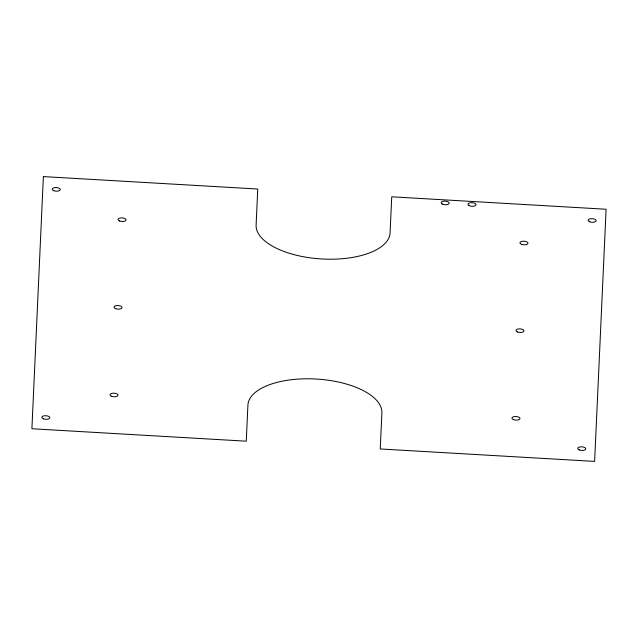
<?xml version="1.0" encoding="UTF-8"?>
<svg xmlns="http://www.w3.org/2000/svg" width="638" height="638" viewBox="0 0 638 638"><rect width="100%" height="100%" fill="white"/><g stroke="black" fill="none" stroke-linecap="round" stroke-linejoin="round"><path stroke-width="0.96" d="M43.376 176.598L31.9 428.752L246.268 441.193L247.911 405.17A67.102 30.05 3.5 0 1 316.265 379.036A67.102 30.05 3.5 0 1 381.891 412.945L380.248 448.969L594.624 461.402L606.1 209.248L391.732 196.807L390.089 232.83A67.102 30.05 3.5 0 1 321.735 258.964A67.102 30.05 3.5 0 1 256.109 225.054L257.752 189.031L43.376 176.598M521.557 244.338A4.027 1.802 3.5 0 0 527.953 243.413A4.027 1.802 3.5 0 0 522.378 241.268A4.027 1.802 3.5 0 0 521.557 244.338M589.751 221.809A4.027 1.802 3.5 0 0 596.147 220.884A4.027 1.802 3.5 0 0 590.573 218.738A4.027 1.802 3.5 0 0 589.751 221.809M517.562 331.991A4.027 1.802 3.5 0 0 523.965 331.066A4.027 1.802 3.5 0 0 518.391 328.921A4.027 1.802 3.5 0 0 517.562 331.991M115.622 308.664A4.027 1.802 3.5 0 0 122.017 307.747A4.027 1.802 3.5 0 0 116.443 305.602A4.027 1.802 3.5 0 0 115.622 308.664M53.823 190.706A4.027 1.802 3.5 0 0 60.227 189.789A4.027 1.802 3.5 0 0 54.645 187.644A4.027 1.802 3.5 0 0 53.823 190.706M43.44 418.847A4.027 1.802 3.5 0 0 49.836 417.93A4.027 1.802 3.5 0 0 44.261 415.785A4.027 1.802 3.5 0 0 43.44 418.847M579.36 449.95A4.027 1.802 3.5 0 0 585.764 449.024A4.027 1.802 3.5 0 0 580.181 446.879A4.027 1.802 3.5 0 0 579.36 449.95M119.609 221.011A4.027 1.802 3.5 0 0 126.013 220.094A4.027 1.802 3.5 0 0 120.438 217.949A4.027 1.802 3.5 0 0 119.609 221.011M111.626 396.318A4.027 1.802 3.5 0 0 118.03 395.401A4.027 1.802 3.5 0 0 112.455 393.255A4.027 1.802 3.5 0 0 111.626 396.318M513.574 419.645A4.027 1.802 3.5 0 0 519.97 418.727A4.027 1.802 3.5 0 0 514.395 416.582A4.027 1.802 3.5 0 0 513.574 419.645M469.082 205.588A4.027 1.802 3.5 0 0 475.844 205.165A4.027 1.802 3.5 0 0 471.019 202.677A4.027 1.802 3.5 0 0 469.082 205.588M442.286 204.032A4.027 1.802 3.5 0 0 449.048 203.61A4.027 1.802 3.5 0 0 444.223 201.122A4.027 1.802 3.5 0 0 442.286 204.032"/></g></svg>
